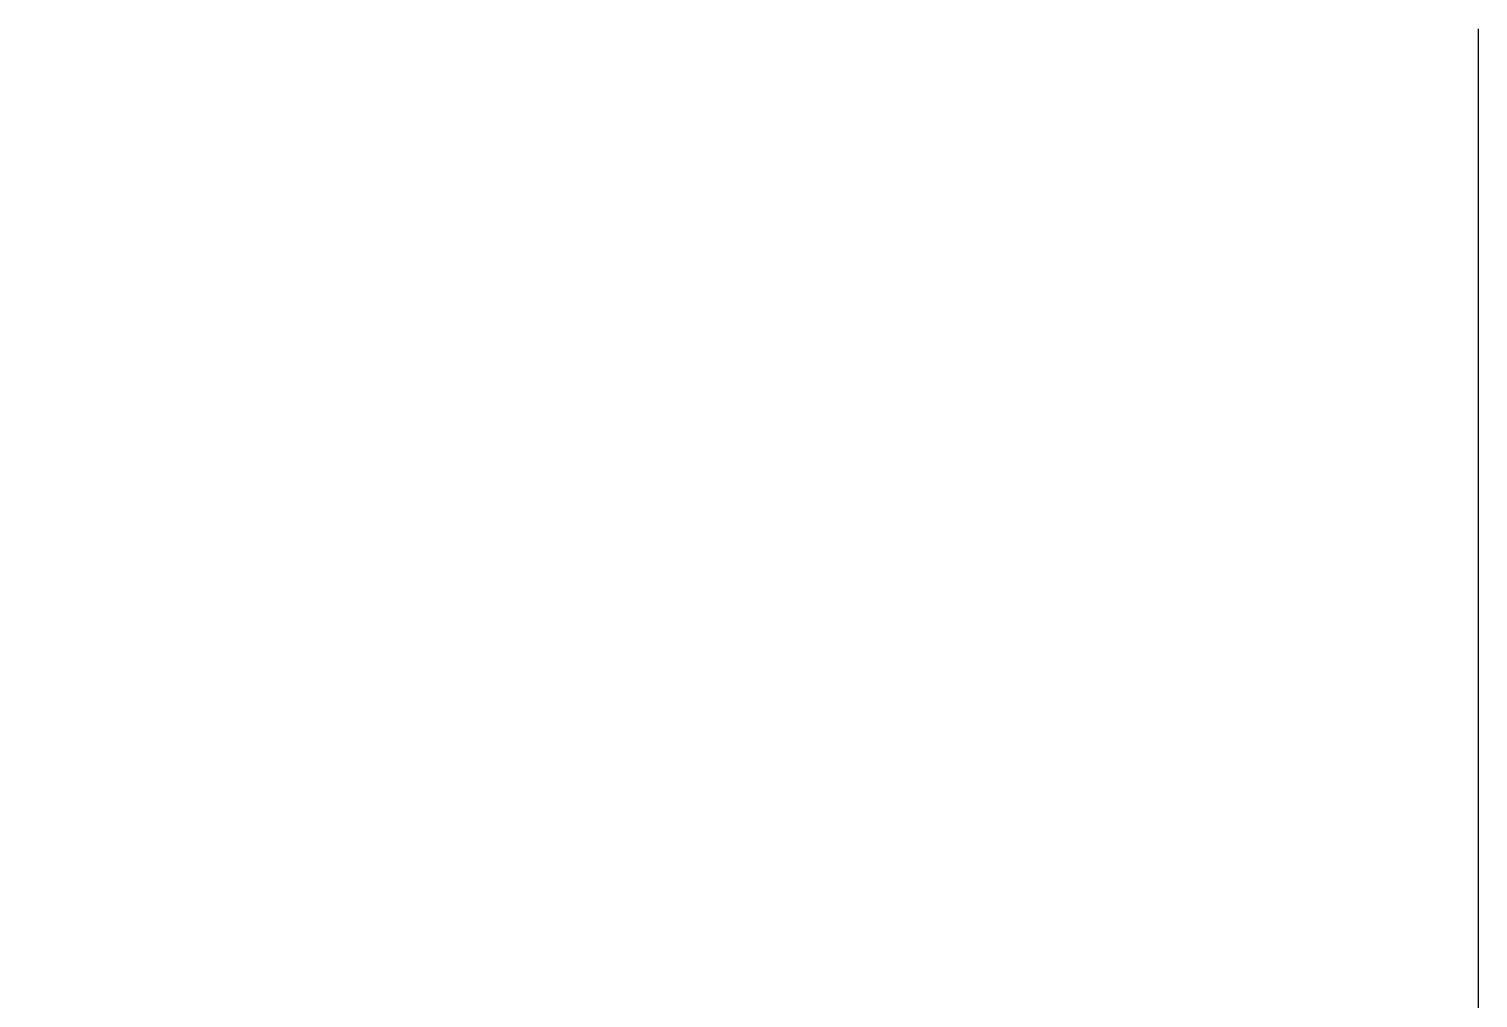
# Model space of a CAD drawing. Header units: millimetres. Extents: x -5873 to 5805, y -5301 to 4302.
# Drawn here: x 4340 to 5805, y -1739 to -760 of the extents above; entities that cross this region are included whole.
import ezdxf

# ---------------------------------------------------------------- set-up
doc = ezdxf.new("R2010")
doc.units = ezdxf.units.MM
doc.layers.add('DIKOM_РАЗМЕР_ЗОНА', color=7, linetype='Continuous')
doc.styles.add('style1', font='arial.ttf', dxfattribs={"width": 0.8})
doc.dimstyles.new('1-50', dxfattribs={"dimtxt": 300, "dimasz": 200, "dimexe": 100, "dimexo": 0, "dimgap": 100, "dimtad": 1, "dimtxsty": 'style1', "dimcen": 200, "dimclrd": 7, "dimclre": 7, "dimclrt": 7, "dimadec": 1, "dimazin": 2, "dimtfac": 1, "dimtmove": 0, "dimatfit": 2, "dimfxl": 0, "dimlwd": 25, "dimlwe": 18, "dimarcsym": 0})

# ---------------------------------------------------------------- blocks, each defined once
blk = doc.blocks.new('*D12')
at = {"layer": 'Defpoints', "color": 0, "transparency": 16777216}
for p in [(5804.5, -760.3), (-3959, -1765.3), (5804.5, -5201.3)]:
    blk.add_point(p, dxfattribs=at)
at = {"layer": 'DIKOM_РАЗМЕР_ЗОНА', "color": 7, "lineweight": 18, "transparency": 16777216}
for p, q in [((5804.5, -760.3), (5804.5, -5301.3)), ((-3959, -1765.3), (-3959, -5301.3))]:
    blk.add_line(p, q, dxfattribs=at)
at = {"layer": 'DIKOM_РАЗМЕР_ЗОНА', "color": 7, "lineweight": 25, "transparency": 16777216}
blk.add_line((-3759, -5201.3), (5604.5, -5201.3), dxfattribs=at)
at = {"layer": 'DIKOM_РАЗМЕР_ЗОНА', "color": 7, "transparency": 16777216}
for points in [[(-3759, -5168), (-3759, -5234.6), (-3959, -5201.3)], [(5604.5, -5168), (5604.5, -5234.6), (5804.5, -5201.3)]]:
    blk.add_solid(points, dxfattribs=at)
at = {"layer": 'DIKOM_РАЗМЕР_ЗОНА', "color": 7, "transparency": 16777216, "insert": (1709.9, -4948.1), "char_height": 300, "attachment_point": 5, "style": 'style1'}
blk.add_mtext('9800', dxfattribs=at)

msp = doc.modelspace()

# ---------------------------------------------------------------- dimensions: what is measured, and where the dimension line sits
at = {"layer": 'DIKOM_РАЗМЕР_ЗОНА'}
dim = msp.add_linear_dim(base=(5804.512, -5201.285), p1=(-3958.963, -1765.252), p2=(5804.512, -760.324), text='9800', dimstyle='1-50', dxfattribs=at)
dim.commit()
dim.dimension.update_dxf_attribs({"geometry": '*D12', "text_midpoint": (1709.935, -5201.285), "dimtype": 160})

doc.saveas('drawing.dxf')
